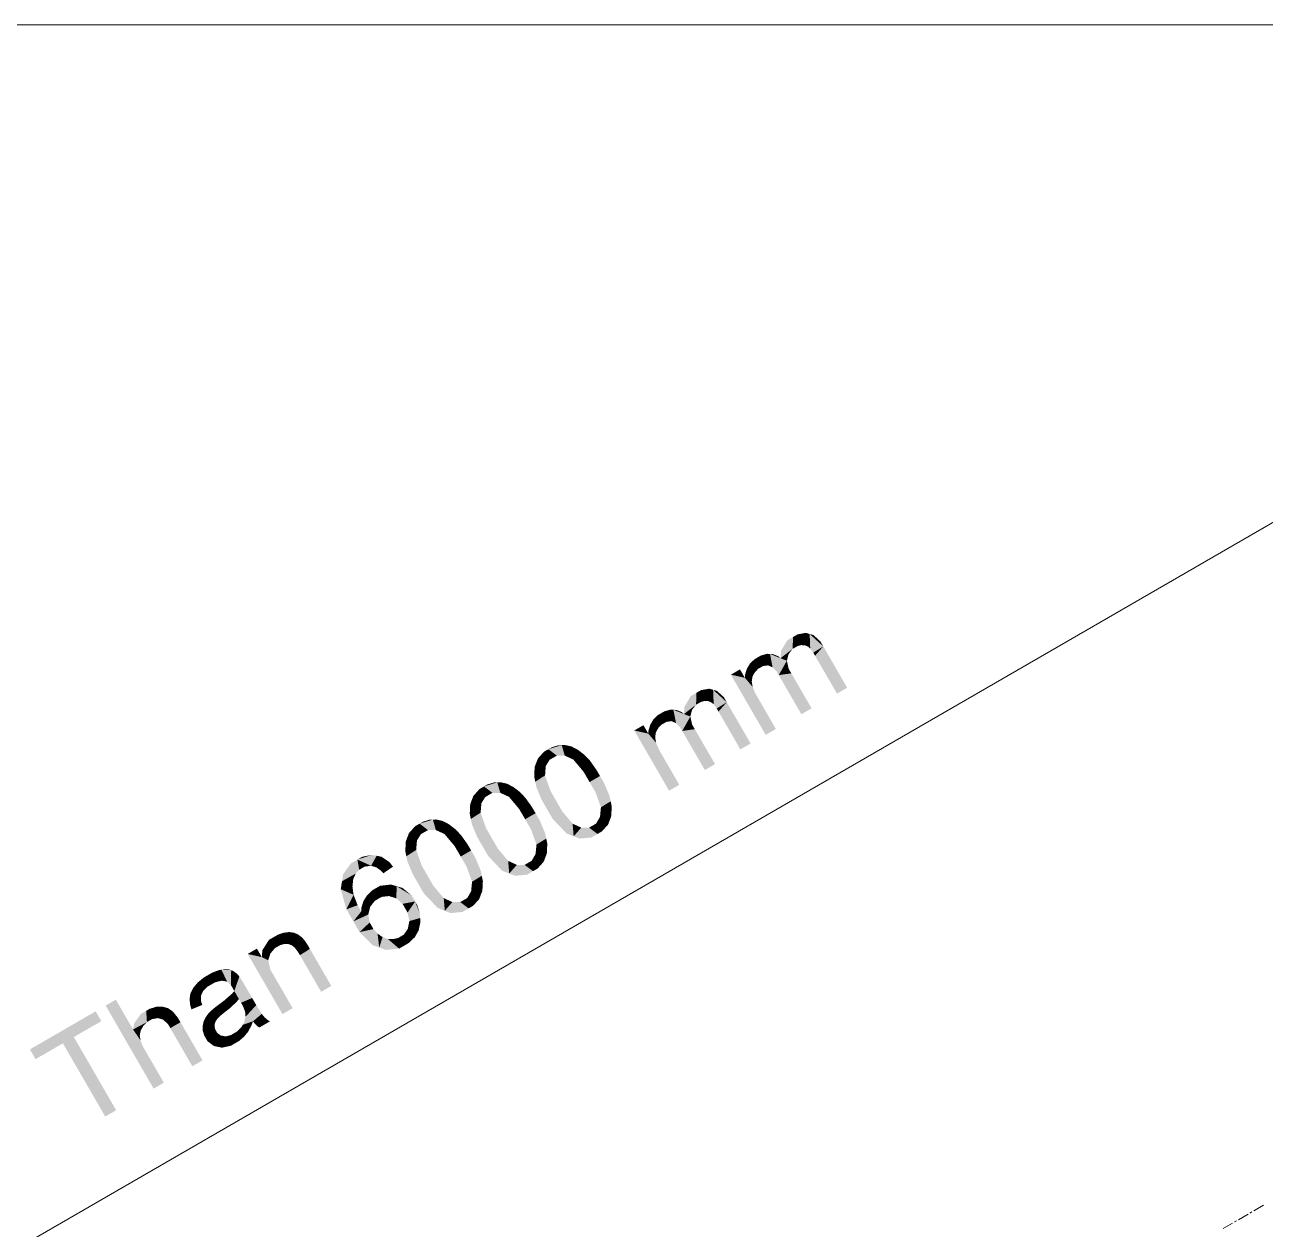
# Model space of a CAD drawing. Header units: millimetres. Extents: x 2 to 579, y 1 to 405.
# Drawn here: x 242.36 to 259.82, y 116.12 to 133.07 of the extents above; entities that cross this region are included whole.
import ezdxf

# ---------------------------------------------------------------- set-up
doc = ezdxf.new("R2010")
doc.units = ezdxf.units.MM
doc.linetypes.add('XKITLINE00', pattern=[0])
doc.layers.add('LinkedObject', color=7, linetype='Continuous', lineweight=0)

# ---------------------------------------------------------------- blocks, each defined once
blk = doc.blocks.new('*A4')
at = {"layer": 'LinkedObject'}
for points in [[(253.407, 124.497), (253.236, 124.491), (253.353, 124.513)], [(253.336, 124.338), (253.236, 124.491), (253.407, 124.497)], [(253.407, 124.497), (253.379, 124.322), (253.336, 124.338)], [(253.379, 124.322), (253.407, 124.497), (253.397, 124.307)], [(253.397, 124.307), (253.407, 124.497), (253.415, 124.292)], [(253.557, 124.394), (253.407, 124.497), (253.461, 124.482)], [(253.599, 124.322), (253.407, 124.497), (253.557, 124.394)], [(253.458, 124.234), (253.407, 124.497), (253.599, 124.322)], [(253.415, 124.292), (253.407, 124.497), (253.458, 124.234)], [(253.173, 124.455), (252.996, 124.156), (253.092, 124.408)], [(253.167, 124.287), (252.996, 124.156), (253.173, 124.455)], [(253.092, 124.408), (252.996, 124.156), (253.004, 124.259)], [(253.167, 124.287), (253.173, 124.455), (253.212, 124.312)], [(253.236, 124.491), (253.286, 124.34), (253.173, 124.455)], [(253.173, 124.455), (253.286, 124.34), (253.237, 124.327)], [(253.212, 124.312), (253.173, 124.455), (253.237, 124.327)], [(253.286, 124.34), (253.236, 124.491), (253.311, 124.339)], [(253.311, 124.339), (253.236, 124.491), (253.336, 124.338)], [(253.599, 124.322), (253.483, 124.191), (253.458, 124.234)], [(253.483, 124.191), (253.599, 124.322), (253.792, 123.657)], [(253.792, 123.657), (253.599, 124.322), (253.935, 123.74)], [(252.751, 124.046), (252.63, 124.141), (252.672, 124.166)], [(252.719, 124.193), (252.822, 124.055), (252.672, 124.166)], [(252.672, 124.166), (252.822, 124.055), (252.751, 124.046)], [(252.807, 124.218), (252.822, 124.055), (252.719, 124.193)], [(252.849, 124.216), (252.822, 124.055), (252.807, 124.218)], [(252.849, 124.216), (252.854, 124.041), (252.822, 124.055)], [(252.854, 124.041), (252.849, 124.216), (252.885, 124.028)], [(252.964, 124.184), (252.849, 124.216), (252.89, 124.214)], [(252.996, 124.156), (252.849, 124.216), (252.964, 124.184)], [(252.944, 123.966), (252.849, 124.216), (252.996, 124.156)], [(252.885, 124.028), (252.849, 124.216), (252.944, 123.966)], [(252.944, 123.966), (252.996, 124.156), (252.972, 123.918)], [(253.086, 124.121), (252.972, 123.918), (252.996, 124.156)], [(253.111, 124.214), (252.996, 124.156), (253.167, 124.287)], [(253.098, 124.167), (252.996, 124.156), (253.111, 124.214)], [(252.996, 124.156), (253.098, 124.167), (253.086, 124.121)], [(252.495, 123.88), (252.298, 123.924), (252.426, 123.999)], [(252.543, 124.041), (252.497, 123.922), (252.521, 124.003)], [(252.635, 123.957), (252.497, 123.922), (252.543, 124.041)], [(252.565, 124.079), (252.681, 124.006), (252.543, 124.041)], [(252.543, 124.041), (252.681, 124.006), (252.635, 123.957)], [(252.63, 124.141), (252.681, 124.006), (252.565, 124.079)], [(252.681, 124.006), (252.63, 124.141), (252.712, 124.023)], [(252.712, 124.023), (252.63, 124.141), (252.751, 124.046)], [(253.111, 124.008), (252.972, 123.918), (253.086, 124.121)], [(253.149, 123.943), (252.972, 123.918), (253.111, 124.008)], [(252.298, 123.924), (252.495, 123.88), (252.788, 123.077)], [(252.602, 123.896), (252.495, 123.88), (252.497, 123.922)], [(252.592, 123.828), (252.495, 123.88), (252.602, 123.896)], [(252.644, 123.658), (252.931, 123.16), (252.495, 123.88)], [(252.644, 123.658), (252.495, 123.88), (252.604, 123.753)], [(252.604, 123.753), (252.495, 123.88), (252.598, 123.79)], [(252.598, 123.79), (252.495, 123.88), (252.592, 123.828)], [(252.788, 123.077), (252.495, 123.88), (252.931, 123.16)], [(252.618, 123.927), (252.497, 123.922), (252.635, 123.957)], [(252.602, 123.896), (252.497, 123.922), (252.618, 123.927)], [(252.972, 123.918), (253.149, 123.943), (253.29, 123.367)], [(253.29, 123.367), (253.149, 123.943), (253.434, 123.45)], [(251.814, 123.669), (251.637, 123.37), (251.733, 123.623)], [(251.808, 123.501), (251.637, 123.37), (251.814, 123.669)], [(251.733, 123.623), (251.637, 123.37), (251.645, 123.473)], [(251.808, 123.501), (251.814, 123.669), (251.853, 123.527)], [(251.877, 123.706), (251.927, 123.554), (251.814, 123.669)], [(251.814, 123.669), (251.927, 123.554), (251.877, 123.541)], [(251.853, 123.527), (251.814, 123.669), (251.877, 123.541)], [(252.048, 123.712), (251.877, 123.706), (251.994, 123.727)], [(251.977, 123.552), (251.877, 123.706), (252.048, 123.712)], [(251.927, 123.554), (251.877, 123.706), (251.952, 123.553)], [(251.952, 123.553), (251.877, 123.706), (251.977, 123.552)], [(252.048, 123.712), (252.02, 123.536), (251.977, 123.552)], [(252.02, 123.536), (252.048, 123.712), (252.038, 123.521)], [(252.038, 123.521), (252.048, 123.712), (252.056, 123.507)], [(252.198, 123.609), (252.048, 123.712), (252.102, 123.696)], [(252.24, 123.536), (252.048, 123.712), (252.198, 123.609)], [(252.099, 123.449), (252.048, 123.712), (252.24, 123.536)], [(252.056, 123.507), (252.048, 123.712), (252.099, 123.449)], [(251.751, 123.428), (251.637, 123.37), (251.808, 123.501)], [(252.24, 123.536), (252.124, 123.405), (252.099, 123.449)], [(252.124, 123.405), (252.24, 123.536), (252.432, 122.872)], [(252.432, 122.872), (252.24, 123.536), (252.576, 122.955)], [(251.206, 123.293), (251.322, 123.22), (251.184, 123.255)], [(251.27, 123.355), (251.322, 123.22), (251.206, 123.293)], [(251.392, 123.26), (251.27, 123.355), (251.313, 123.38)], [(251.322, 123.22), (251.27, 123.355), (251.352, 123.237)], [(251.352, 123.237), (251.27, 123.355), (251.392, 123.26)], [(251.36, 123.407), (251.463, 123.27), (251.313, 123.38)], [(251.313, 123.38), (251.463, 123.27), (251.392, 123.26)], [(251.448, 123.432), (251.463, 123.27), (251.36, 123.407)], [(251.489, 123.43), (251.463, 123.27), (251.448, 123.432)], [(251.489, 123.43), (251.494, 123.256), (251.463, 123.27)], [(251.494, 123.256), (251.489, 123.43), (251.526, 123.242)], [(251.605, 123.398), (251.489, 123.43), (251.531, 123.428)], [(251.637, 123.37), (251.489, 123.43), (251.605, 123.398)], [(251.585, 123.18), (251.489, 123.43), (251.637, 123.37)], [(251.526, 123.242), (251.489, 123.43), (251.585, 123.18)], [(251.585, 123.18), (251.637, 123.37), (251.613, 123.132)], [(251.727, 123.335), (251.613, 123.132), (251.637, 123.37)], [(251.752, 123.223), (251.613, 123.132), (251.727, 123.335)], [(251.739, 123.382), (251.637, 123.37), (251.751, 123.428)], [(251.637, 123.37), (251.739, 123.382), (251.727, 123.335)], [(251.136, 123.094), (250.938, 123.139), (251.067, 123.213)], [(250.938, 123.139), (251.136, 123.094), (251.428, 122.291)], [(251.242, 123.11), (251.136, 123.094), (251.138, 123.137)], [(251.232, 123.042), (251.136, 123.094), (251.242, 123.11)], [(251.184, 123.255), (251.138, 123.137), (251.162, 123.217)], [(251.275, 123.172), (251.138, 123.137), (251.184, 123.255)], [(251.259, 123.141), (251.138, 123.137), (251.275, 123.172)], [(251.242, 123.11), (251.138, 123.137), (251.259, 123.141)], [(251.184, 123.255), (251.322, 123.22), (251.275, 123.172)], [(251.79, 123.157), (251.613, 123.132), (251.752, 123.223)], [(251.613, 123.132), (251.79, 123.157), (251.931, 122.582)], [(251.931, 122.582), (251.79, 123.157), (252.075, 122.665)], [(249.917, 122.933), (249.73, 122.875), (249.871, 122.931)], [(249.959, 122.785), (249.73, 122.875), (249.917, 122.933)], [(249.871, 122.931), (249.73, 122.875), (249.777, 122.902)], [(249.964, 122.934), (250.02, 122.757), (249.917, 122.933)], [(249.917, 122.933), (250.02, 122.757), (249.959, 122.785)], [(250.054, 122.914), (250.02, 122.757), (249.964, 122.934)], [(251.284, 122.872), (251.572, 122.374), (251.136, 123.094)], [(251.284, 122.872), (251.136, 123.094), (251.245, 122.967)], [(251.245, 122.967), (251.136, 123.094), (251.238, 123.005)], [(251.238, 123.005), (251.136, 123.094), (251.232, 123.042)], [(251.428, 122.291), (251.136, 123.094), (251.572, 122.374)], [(249.666, 122.839), (249.748, 122.727), (249.581, 122.743)], [(249.73, 122.875), (249.748, 122.727), (249.666, 122.839)], [(249.73, 122.875), (249.848, 122.784), (249.797, 122.755)], [(249.848, 122.784), (249.73, 122.875), (249.959, 122.785)], [(249.748, 122.727), (249.73, 122.875), (249.797, 122.755)], [(250.097, 122.891), (250.02, 122.757), (250.054, 122.914)], [(250.097, 122.891), (250.081, 122.729), (250.02, 122.757)], [(250.141, 122.869), (250.081, 122.729), (250.097, 122.891)], [(250.227, 122.803), (250.081, 122.729), (250.141, 122.869)], [(250.27, 122.759), (250.081, 122.729), (250.227, 122.803)], [(250.27, 122.759), (250.225, 122.557), (250.081, 122.729)], [(250.313, 122.716), (250.225, 122.557), (250.27, 122.759)], [(249.536, 122.627), (249.688, 122.58), (249.529, 122.492)], [(249.529, 122.492), (249.688, 122.58), (249.544, 122.417)], [(249.693, 122.639), (249.536, 122.627), (249.558, 122.685)], [(249.688, 122.58), (249.536, 122.627), (249.693, 122.639)], [(249.544, 122.417), (249.688, 122.58), (249.682, 122.506)], [(249.581, 122.743), (249.748, 122.727), (249.558, 122.685)], [(249.558, 122.685), (249.748, 122.727), (249.693, 122.639)], [(250.405, 122.585), (250.225, 122.557), (250.313, 122.716)], [(250.405, 122.585), (250.309, 122.413), (250.225, 122.557)], [(250.456, 122.498), (250.309, 122.413), (250.405, 122.585)], [(249.01, 122.409), (248.823, 122.351), (248.964, 122.407)], [(249.052, 122.261), (248.823, 122.351), (249.01, 122.409)], [(248.964, 122.407), (248.823, 122.351), (248.87, 122.378)], [(249.057, 122.41), (249.113, 122.233), (249.01, 122.409)], [(249.01, 122.409), (249.113, 122.233), (249.052, 122.261)], [(249.147, 122.389), (249.113, 122.233), (249.057, 122.41)], [(249.682, 122.506), (249.635, 122.162), (249.544, 122.417)], [(249.544, 122.417), (249.635, 122.162), (249.56, 122.341)], [(249.759, 122.287), (249.635, 122.162), (249.682, 122.506)], [(250.456, 122.498), (250.392, 122.269), (250.309, 122.413)], [(250.515, 122.395), (250.392, 122.269), (250.456, 122.498)], [(248.759, 122.314), (248.841, 122.202), (248.674, 122.219)], [(248.823, 122.351), (248.841, 122.202), (248.759, 122.314)], [(248.823, 122.351), (248.941, 122.26), (248.89, 122.231)], [(248.941, 122.26), (248.823, 122.351), (249.052, 122.261)], [(248.841, 122.202), (248.823, 122.351), (248.89, 122.231)], [(249.19, 122.367), (249.113, 122.233), (249.147, 122.389)], [(249.19, 122.367), (249.174, 122.205), (249.113, 122.233)], [(249.234, 122.345), (249.174, 122.205), (249.19, 122.367)], [(249.32, 122.279), (249.174, 122.205), (249.234, 122.345)], [(249.363, 122.235), (249.174, 122.205), (249.32, 122.279)], [(249.363, 122.235), (249.318, 122.033), (249.174, 122.205)], [(249.406, 122.191), (249.318, 122.033), (249.363, 122.235)], [(249.635, 122.162), (249.759, 122.287), (249.695, 122.058)], [(249.695, 122.058), (249.759, 122.287), (249.842, 122.143)], [(250.392, 122.269), (250.515, 122.395), (250.469, 122.058)], [(250.469, 122.058), (250.515, 122.395), (250.606, 122.141)], [(250.606, 122.141), (250.515, 122.395), (250.59, 122.217)], [(248.629, 122.102), (248.781, 122.056), (248.622, 121.968)], [(248.622, 121.968), (248.781, 122.056), (248.637, 121.893)], [(248.786, 122.115), (248.629, 122.102), (248.651, 122.161)], [(248.781, 122.056), (248.629, 122.102), (248.786, 122.115)], [(248.637, 121.893), (248.781, 122.056), (248.775, 121.981)], [(248.674, 122.219), (248.841, 122.202), (248.651, 122.161)], [(248.651, 122.161), (248.841, 122.202), (248.786, 122.115)], [(249.498, 122.061), (249.318, 122.033), (249.406, 122.191)], [(249.498, 122.061), (249.402, 121.889), (249.318, 122.033)], [(249.549, 121.974), (249.402, 121.889), (249.498, 122.061)], [(249.842, 122.143), (249.79, 121.894), (249.695, 122.058)], [(249.925, 121.999), (249.79, 121.894), (249.842, 122.143)], [(250.606, 122.141), (250.462, 121.991), (250.469, 122.058)], [(250.621, 122.066), (250.462, 121.991), (250.606, 122.141)], [(250.614, 121.932), (250.462, 121.991), (250.621, 122.066)], [(248.103, 121.884), (247.916, 121.827), (248.057, 121.883)], [(248.145, 121.737), (247.916, 121.827), (248.103, 121.884)], [(248.057, 121.883), (247.916, 121.827), (247.963, 121.854)], [(248.15, 121.886), (248.206, 121.709), (248.103, 121.884)], [(248.103, 121.884), (248.206, 121.709), (248.145, 121.737)], [(248.24, 121.865), (248.206, 121.709), (248.15, 121.886)], [(248.775, 121.981), (248.728, 121.638), (248.637, 121.893)], [(248.637, 121.893), (248.728, 121.638), (248.653, 121.817)], [(248.852, 121.763), (248.728, 121.638), (248.775, 121.981)], [(249.549, 121.974), (249.485, 121.745), (249.402, 121.889)], [(249.608, 121.871), (249.485, 121.745), (249.549, 121.974)], [(249.925, 121.999), (250.085, 121.649), (249.79, 121.894)], [(249.79, 121.894), (250.085, 121.649), (249.985, 121.689)], [(250.07, 121.827), (250.085, 121.649), (249.925, 121.999)], [(250.592, 121.873), (250.401, 121.829), (250.456, 121.924)], [(250.57, 121.815), (250.401, 121.829), (250.592, 121.873)], [(250.462, 121.991), (250.614, 121.932), (250.456, 121.924)], [(250.456, 121.924), (250.614, 121.932), (250.592, 121.873)], [(247.852, 121.79), (247.934, 121.678), (247.767, 121.695)], [(247.916, 121.827), (247.934, 121.678), (247.852, 121.79)], [(247.916, 121.827), (248.034, 121.736), (247.983, 121.707)], [(248.034, 121.736), (247.916, 121.827), (248.145, 121.737)], [(247.934, 121.678), (247.916, 121.827), (247.983, 121.707)], [(248.283, 121.843), (248.206, 121.709), (248.24, 121.865)], [(248.283, 121.843), (248.267, 121.681), (248.206, 121.709)], [(248.327, 121.82), (248.267, 121.681), (248.283, 121.843)], [(248.413, 121.754), (248.267, 121.681), (248.327, 121.82)], [(248.456, 121.711), (248.267, 121.681), (248.413, 121.754)], [(248.456, 121.711), (248.411, 121.509), (248.267, 121.681)], [(248.498, 121.667), (248.411, 121.509), (248.456, 121.711)], [(248.728, 121.638), (248.852, 121.763), (248.788, 121.534)], [(248.788, 121.534), (248.852, 121.763), (248.935, 121.619)], [(249.485, 121.745), (249.608, 121.871), (249.562, 121.534)], [(249.562, 121.534), (249.608, 121.871), (249.699, 121.617)], [(249.699, 121.617), (249.608, 121.871), (249.683, 121.693)], [(250.085, 121.649), (250.07, 121.827), (250.131, 121.799)], [(250.192, 121.771), (250.085, 121.649), (250.131, 121.799)], [(250.192, 121.771), (250.42, 121.682), (250.085, 121.649)], [(250.302, 121.771), (250.42, 121.682), (250.192, 121.771)], [(250.42, 121.682), (250.302, 121.771), (250.352, 121.8)], [(250.401, 121.829), (250.42, 121.682), (250.352, 121.8)], [(250.484, 121.719), (250.401, 121.829), (250.57, 121.815)], [(250.42, 121.682), (250.401, 121.829), (250.484, 121.719)], [(247.722, 121.578), (247.874, 121.532), (247.715, 121.444)], [(247.715, 121.444), (247.874, 121.532), (247.73, 121.368)], [(247.879, 121.591), (247.722, 121.578), (247.744, 121.636)], [(247.874, 121.532), (247.722, 121.578), (247.879, 121.591)], [(247.73, 121.368), (247.874, 121.532), (247.868, 121.457)], [(247.767, 121.695), (247.934, 121.678), (247.744, 121.636)], [(247.744, 121.636), (247.934, 121.678), (247.879, 121.591)], [(248.591, 121.537), (248.411, 121.509), (248.498, 121.667)], [(248.591, 121.537), (248.495, 121.364), (248.411, 121.509)], [(248.642, 121.45), (248.495, 121.364), (248.591, 121.537)], [(248.935, 121.619), (248.883, 121.37), (248.788, 121.534)], [(249.018, 121.475), (248.883, 121.37), (248.935, 121.619)], [(249.699, 121.617), (249.555, 121.467), (249.562, 121.534)], [(249.714, 121.542), (249.555, 121.467), (249.699, 121.617)], [(249.707, 121.408), (249.555, 121.467), (249.714, 121.542)], [(250.085, 121.649), (250.42, 121.682), (250.168, 121.617)], [(250.168, 121.617), (250.42, 121.682), (250.336, 121.633)], [(247.246, 121.388), (247.041, 121.321), (247.11, 121.361)], [(247.312, 121.375), (247.041, 121.321), (247.246, 121.388)], [(247.233, 121.234), (247.041, 121.321), (247.312, 121.375)], [(247.233, 121.234), (247.312, 121.375), (247.28, 121.22)], [(247.312, 121.375), (247.309, 121.211), (247.28, 121.22)], [(247.309, 121.211), (247.312, 121.375), (247.372, 121.165)], [(247.493, 121.285), (247.312, 121.375), (247.379, 121.361)], [(247.372, 121.165), (247.312, 121.375), (247.493, 121.285)], [(247.868, 121.457), (247.821, 121.114), (247.73, 121.368)], [(247.73, 121.368), (247.821, 121.114), (247.746, 121.293)], [(247.945, 121.239), (247.821, 121.114), (247.868, 121.457)], [(248.642, 121.45), (248.578, 121.221), (248.495, 121.364)], [(248.701, 121.347), (248.578, 121.221), (248.642, 121.45)], [(249.018, 121.475), (249.178, 121.125), (248.883, 121.37)], [(248.883, 121.37), (249.178, 121.125), (249.078, 121.165)], [(249.163, 121.303), (249.178, 121.125), (249.018, 121.475)], [(249.685, 121.349), (249.494, 121.304), (249.549, 121.4)], [(249.555, 121.467), (249.707, 121.408), (249.549, 121.4)], [(249.549, 121.4), (249.707, 121.408), (249.685, 121.349)], [(247.041, 121.321), (246.824, 121.017), (246.949, 121.268)], [(247.066, 121.178), (246.824, 121.017), (247.041, 121.321)], [(246.949, 121.268), (246.824, 121.017), (246.84, 121.116)], [(247.017, 121.124), (246.824, 121.017), (247.066, 121.178)], [(247.041, 121.321), (247.144, 121.223), (247.101, 121.198)], [(247.144, 121.223), (247.041, 121.321), (247.233, 121.234)], [(247.066, 121.178), (247.041, 121.321), (247.101, 121.198)], [(247.372, 121.165), (247.493, 121.285), (247.406, 121.128)], [(247.406, 121.128), (247.493, 121.285), (247.541, 121.222)], [(247.821, 121.114), (247.945, 121.239), (247.881, 121.01)], [(247.881, 121.01), (247.945, 121.239), (248.028, 121.095)], [(248.578, 121.221), (248.701, 121.347), (248.655, 121.01)], [(248.655, 121.01), (248.701, 121.347), (248.792, 121.093)], [(248.792, 121.093), (248.701, 121.347), (248.776, 121.168)], [(249.178, 121.125), (249.163, 121.303), (249.224, 121.275)], [(249.285, 121.247), (249.178, 121.125), (249.224, 121.275)], [(249.285, 121.247), (249.513, 121.158), (249.178, 121.125)], [(249.395, 121.247), (249.513, 121.158), (249.285, 121.247)], [(249.513, 121.158), (249.395, 121.247), (249.445, 121.276)], [(249.494, 121.304), (249.513, 121.158), (249.445, 121.276)], [(249.663, 121.29), (249.494, 121.304), (249.685, 121.349)], [(249.577, 121.195), (249.494, 121.304), (249.663, 121.29)], [(249.513, 121.158), (249.494, 121.304), (249.577, 121.195)], [(246.982, 121.046), (246.806, 120.904), (246.824, 121.017)], [(246.971, 120.943), (246.806, 120.904), (246.982, 121.046)], [(247.002, 121.09), (246.824, 121.017), (247.017, 121.124)], [(246.824, 121.017), (247.002, 121.09), (246.982, 121.046)], [(248.028, 121.095), (247.976, 120.845), (247.881, 121.01)], [(248.111, 120.951), (247.976, 120.845), (248.028, 121.095)], [(248.792, 121.093), (248.648, 120.943), (248.655, 121.01)], [(248.807, 121.017), (248.648, 120.943), (248.792, 121.093)], [(248.8, 120.883), (248.648, 120.943), (248.807, 121.017)], [(249.178, 121.125), (249.513, 121.158), (249.261, 121.093)], [(249.261, 121.093), (249.513, 121.158), (249.428, 121.109)], [(246.979, 120.884), (246.806, 120.904), (246.971, 120.943)], [(246.986, 120.826), (246.886, 120.622), (246.806, 120.904)], [(246.986, 120.826), (246.806, 120.904), (246.979, 120.884)], [(247.044, 120.679), (246.886, 120.622), (246.986, 120.826)], [(247.247, 120.887), (247.332, 120.768), (247.18, 120.822)], [(247.382, 120.796), (247.247, 120.887), (247.288, 120.911)], [(247.332, 120.768), (247.247, 120.887), (247.382, 120.796)], [(247.36, 120.952), (247.483, 120.808), (247.288, 120.911)], [(247.288, 120.911), (247.483, 120.808), (247.382, 120.796)], [(247.513, 120.97), (247.483, 120.808), (247.36, 120.952)], [(247.594, 120.946), (247.483, 120.808), (247.513, 120.97)], [(247.483, 120.808), (247.594, 120.946), (247.536, 120.792)], [(247.594, 120.946), (247.588, 120.776), (247.536, 120.792)], [(247.588, 120.776), (247.594, 120.946), (247.676, 120.699)], [(247.805, 120.815), (247.594, 120.946), (247.675, 120.923)], [(247.853, 120.731), (247.594, 120.946), (247.805, 120.815)], [(247.676, 120.699), (247.594, 120.946), (247.853, 120.731)], [(248.111, 120.951), (248.271, 120.601), (247.976, 120.845)], [(247.976, 120.845), (248.271, 120.601), (248.171, 120.641)], [(248.256, 120.779), (248.271, 120.601), (248.111, 120.951)], [(248.778, 120.825), (248.587, 120.78), (248.642, 120.876)], [(248.648, 120.943), (248.8, 120.883), (248.642, 120.876)], [(248.642, 120.876), (248.8, 120.883), (248.778, 120.825)], [(247.044, 120.679), (246.984, 120.452), (246.886, 120.622)], [(247.094, 120.591), (246.984, 120.452), (247.044, 120.679)], [(247.153, 120.781), (247.094, 120.591), (247.127, 120.741)], [(247.284, 120.739), (247.094, 120.591), (247.153, 120.781)], [(247.127, 120.741), (247.094, 120.591), (247.097, 120.645)], [(247.221, 120.657), (247.094, 120.591), (247.284, 120.739)], [(247.207, 120.602), (247.094, 120.591), (247.221, 120.657)], [(247.18, 120.822), (247.332, 120.768), (247.153, 120.781)], [(247.153, 120.781), (247.332, 120.768), (247.284, 120.739)], [(247.676, 120.699), (247.853, 120.731), (247.711, 120.638)], [(247.853, 120.731), (247.747, 120.575), (247.711, 120.638)], [(247.747, 120.575), (247.853, 120.731), (247.772, 120.456)], [(247.772, 120.456), (247.853, 120.731), (247.924, 120.499)], [(247.92, 120.56), (247.853, 120.731), (247.885, 120.676)], [(247.924, 120.499), (247.853, 120.731), (247.92, 120.56)], [(248.271, 120.601), (248.256, 120.779), (248.317, 120.751)], [(248.378, 120.723), (248.271, 120.601), (248.317, 120.751)], [(248.378, 120.723), (248.606, 120.634), (248.271, 120.601)], [(248.488, 120.723), (248.606, 120.634), (248.378, 120.723)], [(248.606, 120.634), (248.488, 120.723), (248.538, 120.752)], [(248.587, 120.78), (248.606, 120.634), (248.538, 120.752)], [(248.756, 120.766), (248.587, 120.78), (248.778, 120.825)], [(248.67, 120.671), (248.587, 120.78), (248.756, 120.766)], [(248.606, 120.634), (248.587, 120.78), (248.67, 120.671)], [(246.984, 120.452), (247.094, 120.591), (247.194, 120.548)], [(247.194, 120.548), (247.071, 120.301), (246.984, 120.452)], [(247.213, 120.436), (247.071, 120.301), (247.194, 120.548)], [(247.094, 120.591), (247.207, 120.602), (247.194, 120.548)], [(247.924, 120.499), (247.761, 120.401), (247.772, 120.456)], [(247.927, 120.438), (247.761, 120.401), (247.924, 120.499)], [(248.271, 120.601), (248.606, 120.634), (248.354, 120.568)], [(248.354, 120.568), (248.606, 120.634), (248.521, 120.585)], [(247.071, 120.301), (247.213, 120.436), (247.246, 120.38)], [(247.267, 120.343), (247.071, 120.301), (247.246, 120.38)], [(247.267, 120.343), (247.348, 120.083), (247.071, 120.301)], [(247.324, 120.281), (247.348, 120.083), (247.267, 120.343)], [(247.877, 120.279), (247.692, 120.263), (247.75, 120.345)], [(247.761, 120.401), (247.904, 120.328), (247.75, 120.345)], [(247.75, 120.345), (247.904, 120.328), (247.877, 120.279)], [(247.904, 120.328), (247.761, 120.401), (247.927, 120.438)], [(245.884, 120.242), (245.702, 120.044), (245.796, 120.192)], [(245.879, 120.074), (245.702, 120.044), (245.884, 120.242)], [(245.879, 120.074), (245.884, 120.242), (245.925, 120.101)], [(245.922, 120.264), (246.011, 120.133), (245.884, 120.242)], [(245.884, 120.242), (246.011, 120.133), (245.954, 120.117)], [(245.925, 120.101), (245.884, 120.242), (245.954, 120.117)], [(246, 120.291), (246.011, 120.133), (245.922, 120.264)], [(246.04, 120.296), (246.011, 120.133), (246, 120.291)], [(246.011, 120.133), (246.04, 120.296), (246.04, 120.132)], [(246.149, 120.292), (246.04, 120.296), (246.08, 120.301)], [(246.04, 120.296), (246.069, 120.132), (246.04, 120.132)], [(246.178, 120.279), (246.04, 120.296), (246.149, 120.292)], [(246.118, 120.114), (246.04, 120.296), (246.178, 120.279)], [(246.069, 120.132), (246.04, 120.296), (246.118, 120.114)], [(246.178, 120.279), (246.139, 120.097), (246.118, 120.114)], [(246.207, 120.266), (246.139, 120.097), (246.178, 120.279)], [(246.26, 120.226), (246.139, 120.097), (246.207, 120.266)], [(246.139, 120.097), (246.26, 120.226), (246.16, 120.08)], [(246.16, 120.08), (246.26, 120.226), (246.284, 120.199)], [(246.284, 120.199), (246.206, 120.019), (246.16, 120.08)], [(246.299, 120.181), (246.206, 120.019), (246.284, 120.199)], [(246.344, 120.114), (246.206, 120.019), (246.299, 120.181)], [(247.071, 120.301), (247.348, 120.083), (247.254, 120.116)], [(247.359, 120.256), (247.348, 120.083), (247.324, 120.281)], [(247.348, 120.083), (247.359, 120.256), (247.395, 120.231)], [(247.395, 120.231), (247.628, 120.068), (247.348, 120.083)], [(247.468, 120.205), (247.628, 120.068), (247.395, 120.231)], [(247.507, 120.203), (247.628, 120.068), (247.468, 120.205)], [(247.545, 120.202), (247.628, 120.068), (247.507, 120.203)], [(247.615, 120.218), (247.718, 120.12), (247.545, 120.202)], [(247.545, 120.202), (247.718, 120.12), (247.628, 120.068)], [(247.718, 120.12), (247.615, 120.218), (247.647, 120.237)], [(247.692, 120.263), (247.718, 120.12), (247.647, 120.237)], [(247.85, 120.23), (247.692, 120.263), (247.877, 120.279)], [(247.77, 120.151), (247.692, 120.263), (247.85, 120.23)], [(247.718, 120.12), (247.692, 120.263), (247.77, 120.151)], [(245.696, 119.948), (245.496, 119.993), (245.626, 120.068)], [(245.496, 119.993), (245.862, 119.692), (245.986, 119.146)], [(245.862, 119.692), (245.496, 119.993), (245.815, 119.773)], [(245.785, 119.903), (245.496, 119.993), (245.696, 119.948)], [(245.815, 119.773), (245.496, 119.993), (245.785, 119.903)], [(245.702, 120.044), (245.817, 120), (245.696, 119.948)], [(245.696, 119.948), (245.817, 120), (245.785, 119.903)], [(245.817, 120), (245.702, 120.044), (245.879, 120.074)], [(246.344, 120.114), (246.232, 119.976), (246.206, 120.019)], [(246.372, 120.064), (246.232, 119.976), (246.344, 120.114)], [(246.232, 119.976), (246.372, 120.064), (246.53, 119.46)], [(246.53, 119.46), (246.372, 120.064), (246.673, 119.543)], [(247.348, 120.083), (247.628, 120.068), (247.443, 120.05)], [(244.881, 119.663), (244.761, 119.553), (244.794, 119.592)], [(244.933, 119.534), (244.761, 119.553), (244.881, 119.663)], [(244.936, 119.694), (245.038, 119.594), (244.881, 119.663)], [(244.933, 119.534), (244.881, 119.663), (244.984, 119.563)], [(244.984, 119.563), (244.881, 119.663), (245.038, 119.594)], [(245.127, 119.771), (244.936, 119.694), (245.086, 119.764)], [(245.133, 119.617), (244.936, 119.694), (245.127, 119.771)], [(245.086, 119.764), (244.936, 119.694), (244.99, 119.726)], [(245.038, 119.594), (244.936, 119.694), (245.133, 119.617)], [(245.236, 119.774), (245.127, 119.771), (245.168, 119.777)], [(245.264, 119.764), (245.127, 119.771), (245.236, 119.774)], [(245.133, 119.617), (245.127, 119.771), (245.175, 119.609)], [(245.175, 119.609), (245.127, 119.771), (245.206, 119.603)], [(245.127, 119.771), (245.261, 119.553), (245.206, 119.603)], [(245.264, 119.764), (245.261, 119.553), (245.127, 119.771)], [(245.291, 119.754), (245.261, 119.553), (245.264, 119.764)], [(245.341, 119.718), (245.261, 119.553), (245.291, 119.754)], [(245.365, 119.692), (245.261, 119.553), (245.341, 119.718)], [(245.261, 119.553), (245.365, 119.692), (245.379, 119.676)], [(245.261, 119.553), (245.379, 119.676), (245.287, 119.509)], [(245.287, 119.509), (245.379, 119.676), (245.289, 119.505)], [(245.289, 119.505), (245.379, 119.676), (245.299, 119.486)], [(245.299, 119.486), (245.379, 119.676), (245.308, 119.471)], [(245.308, 119.471), (245.379, 119.676), (245.373, 119.359)], [(245.421, 119.612), (245.373, 119.359), (245.379, 119.676)], [(245.448, 119.564), (245.373, 119.359), (245.421, 119.612)], [(245.986, 119.146), (245.862, 119.692), (246.13, 119.229)], [(244.855, 119.441), (244.684, 119.395), (244.869, 119.473)], [(244.689, 119.435), (244.869, 119.473), (244.684, 119.395)], [(244.841, 119.41), (244.684, 119.395), (244.855, 119.441)], [(244.728, 119.514), (244.869, 119.473), (244.689, 119.435)], [(244.761, 119.553), (244.869, 119.473), (244.728, 119.514)], [(244.869, 119.473), (244.761, 119.553), (244.933, 119.534)], [(245.275, 119.433), (245.373, 119.359), (245.161, 119.334)], [(245.308, 119.471), (245.373, 119.359), (245.275, 119.433)], [(245.448, 119.564), (245.403, 119.306), (245.373, 119.359)], [(245.559, 119.373), (245.403, 119.306), (245.448, 119.564)], [(243.883, 118.93), (243.497, 119.266), (243.64, 119.349)], [(243.497, 119.266), (243.883, 118.93), (244.172, 118.097)], [(244.684, 119.395), (244.705, 119.213), (244.678, 119.354)], [(244.678, 119.354), (244.705, 119.213), (244.688, 119.264)], [(244.841, 119.41), (244.705, 119.213), (244.684, 119.395)], [(244.841, 119.327), (244.705, 119.213), (244.841, 119.41)], [(244.705, 119.213), (244.841, 119.327), (244.856, 119.275)], [(245.081, 119.274), (245.17, 119.17), (245.041, 119.244)], [(245.161, 119.334), (245.242, 119.226), (245.081, 119.274)], [(245.081, 119.274), (245.242, 119.226), (245.17, 119.17)], [(245.161, 119.334), (245.373, 119.359), (245.242, 119.226)], [(245.242, 119.226), (245.373, 119.359), (245.343, 119.321)], [(245.559, 119.373), (245.43, 119.259), (245.403, 119.306)], [(245.43, 119.259), (245.559, 119.373), (245.46, 119.18)], [(245.447, 119.032), (245.617, 119.273), (245.694, 119.149)], [(245.466, 119.109), (245.617, 119.273), (245.447, 119.032)], [(245.46, 119.18), (245.559, 119.373), (245.617, 119.273)], [(245.617, 119.273), (245.463, 119.149), (245.46, 119.18)], [(245.463, 119.149), (245.617, 119.273), (245.466, 119.109)], [(243.049, 118.824), (242.431, 118.65), (243.356, 119.185)], [(243.049, 118.824), (243.356, 119.185), (243.436, 119.047)], [(244.068, 119.193), (243.883, 118.93), (243.992, 119.149)], [(244.078, 119.033), (243.883, 118.93), (244.068, 119.193)], [(243.992, 119.149), (243.883, 118.93), (243.899, 119.017)], [(244.115, 119.22), (244.232, 119.09), (244.068, 119.193)], [(244.068, 119.193), (244.232, 119.09), (244.152, 119.076)], [(244.078, 119.033), (244.068, 119.193), (244.11, 119.052)], [(244.11, 119.052), (244.068, 119.193), (244.152, 119.076)], [(244.207, 119.249), (244.232, 119.09), (244.115, 119.22)], [(244.253, 119.25), (244.232, 119.09), (244.207, 119.249)], [(244.253, 119.25), (244.27, 119.079), (244.232, 119.09)], [(244.298, 119.251), (244.27, 119.079), (244.253, 119.25)], [(244.27, 119.079), (244.298, 119.251), (244.307, 119.068)], [(244.411, 119.205), (244.298, 119.251), (244.377, 119.229)], [(244.307, 119.068), (244.298, 119.251), (244.411, 119.205)], [(244.411, 119.205), (244.376, 119.003), (244.307, 119.068)], [(244.445, 119.181), (244.376, 119.003), (244.411, 119.205)], [(244.514, 119.094), (244.376, 119.003), (244.445, 119.181)], [(244.55, 119.032), (244.376, 119.003), (244.514, 119.094)], [(244.904, 119.101), (245.048, 119.05), (244.89, 119.072)], [(244.942, 119.154), (245.048, 119.05), (244.904, 119.101)], [(244.966, 119.179), (245.048, 119.05), (244.942, 119.154)], [(244.984, 119.197), (245.075, 119.087), (244.966, 119.179)], [(245.048, 119.05), (244.966, 119.179), (245.062, 119.069)], [(245.062, 119.069), (244.966, 119.179), (245.075, 119.087)], [(245.041, 119.244), (245.13, 119.138), (244.984, 119.197)], [(244.984, 119.197), (245.13, 119.138), (245.075, 119.087)], [(245.041, 119.244), (245.17, 119.17), (245.13, 119.138)], [(245.694, 119.149), (245.571, 119.045), (245.426, 118.995)], [(245.447, 119.032), (245.694, 119.149), (245.426, 118.995)], [(245.571, 119.045), (245.694, 119.149), (245.591, 119.017)], [(245.591, 119.017), (245.694, 119.149), (245.714, 119.125)], [(245.714, 119.125), (245.636, 118.973), (245.591, 119.017)], [(245.734, 119.101), (245.636, 118.973), (245.714, 119.125)], [(245.734, 119.101), (245.66, 118.957), (245.636, 118.973)], [(245.782, 119.06), (245.66, 118.957), (245.734, 119.101)], [(244.028, 118.982), (243.883, 118.93), (244.078, 119.033)], [(244.01, 118.95), (243.883, 118.93), (244.028, 118.982)], [(243.991, 118.917), (243.883, 118.93), (244.01, 118.95)], [(243.883, 118.93), (243.986, 118.779), (244.019, 118.694)], [(243.986, 118.779), (243.883, 118.93), (243.982, 118.814)], [(243.982, 118.814), (243.883, 118.93), (243.977, 118.849)], [(243.977, 118.849), (243.883, 118.93), (243.991, 118.917)], [(244.172, 118.097), (243.883, 118.93), (244.019, 118.694)], [(244.376, 119.003), (244.55, 119.032), (244.407, 118.949)], [(244.407, 118.949), (244.55, 119.032), (244.717, 118.412)], [(244.717, 118.412), (244.55, 119.032), (244.861, 118.495)], [(244.876, 119.043), (245.032, 118.989), (244.863, 118.981)], [(244.863, 118.947), (245.032, 118.989), (245.031, 118.968)], [(244.863, 118.981), (245.032, 118.989), (244.863, 118.947)], [(245.031, 118.968), (244.901, 118.817), (244.863, 118.947)], [(244.863, 118.947), (244.901, 118.817), (244.864, 118.913)], [(244.864, 118.913), (244.901, 118.817), (244.883, 118.848)], [(245.033, 119.01), (244.876, 119.043), (244.89, 119.072)], [(245.032, 118.989), (244.876, 119.043), (245.033, 119.01)], [(244.89, 119.072), (245.048, 119.05), (245.033, 119.01)], [(245.041, 118.928), (244.901, 118.817), (245.031, 118.968)], [(244.901, 118.817), (245.041, 118.928), (245.052, 118.909)], [(245.068, 118.881), (244.901, 118.817), (245.052, 118.909)], [(245.472, 118.861), (245.341, 118.898), (245.404, 118.958)], [(245.571, 119.045), (245.404, 118.958), (245.426, 118.995)], [(245.55, 118.988), (245.404, 118.958), (245.571, 119.045)], [(245.501, 118.896), (245.404, 118.958), (245.55, 118.988)], [(245.472, 118.861), (245.404, 118.958), (245.501, 118.896)], [(245.66, 118.957), (245.782, 119.06), (245.81, 119.044)], [(243.049, 118.824), (242.895, 118.735), (242.431, 118.65)], [(242.431, 118.65), (242.895, 118.735), (242.51, 118.512)], [(242.895, 118.735), (243.049, 118.824), (243.491, 117.704)], [(243.491, 117.704), (243.049, 118.824), (243.645, 117.793)], [(244.901, 118.817), (245.068, 118.881), (244.931, 118.764)], [(244.931, 118.764), (245.068, 118.881), (245.019, 118.698)], [(245.019, 118.698), (245.068, 118.881), (245.076, 118.686)], [(245.076, 118.686), (245.068, 118.881), (245.118, 118.845)], [(245.118, 118.845), (245.133, 118.674), (245.076, 118.686)], [(245.15, 118.839), (245.133, 118.674), (245.118, 118.845)], [(245.183, 118.832), (245.133, 118.674), (245.15, 118.839)], [(245.133, 118.674), (245.183, 118.832), (245.26, 118.701)], [(245.33, 118.742), (245.183, 118.832), (245.258, 118.85)], [(245.26, 118.701), (245.183, 118.832), (245.33, 118.742)], [(245.299, 118.874), (245.372, 118.766), (245.258, 118.85)], [(245.258, 118.85), (245.372, 118.766), (245.33, 118.742)], [(245.341, 118.898), (245.372, 118.766), (245.299, 118.874)], [(245.443, 118.826), (245.341, 118.898), (245.472, 118.861)], [(245.372, 118.766), (245.341, 118.898), (245.443, 118.826)], [(244.048, 118.644), (244.172, 118.097), (244.019, 118.694)], [(244.172, 118.097), (244.048, 118.644), (244.316, 118.181)]]:
    blk.add_hatch(color=7, dxfattribs=at).paths.add_polyline_path(points, flags=17)
at = {"layer": 'LinkedObject', "color": 2, "linetype": 'XKITLINE00', "lineweight": 0}
blk.add_line((205.422, 133.072), (289.575, 133.072), dxfattribs=at)
at = {"layer": 'LinkedObject', "color": 6, "linetype": 'XKITLINE00', "lineweight": 0}
blk.add_line((221.288, 103.735), (262.682, 127.659), dxfattribs=at)
at = {"layer": 'LinkedObject', "color": 9, "linetype": 'XKITLINE00', "lineweight": 0}
for p, q in [((259.443, 116.252), (259.578, 116.33)), ((259.605, 116.345), (259.632, 116.361)), ((259.659, 116.377), (259.794, 116.455)), ((259.226, 116.126), (259.361, 116.205)), ((259.389, 116.22), (259.416, 116.236))]:
    blk.add_line(p, q, dxfattribs=at)

msp = doc.modelspace()

# ---------------------------------------------------------------- block references
at = {"lineweight": 0}
msp.add_blockref('*A4', (0, 0), dxfattribs=at)

doc.saveas('drawing.dxf')
